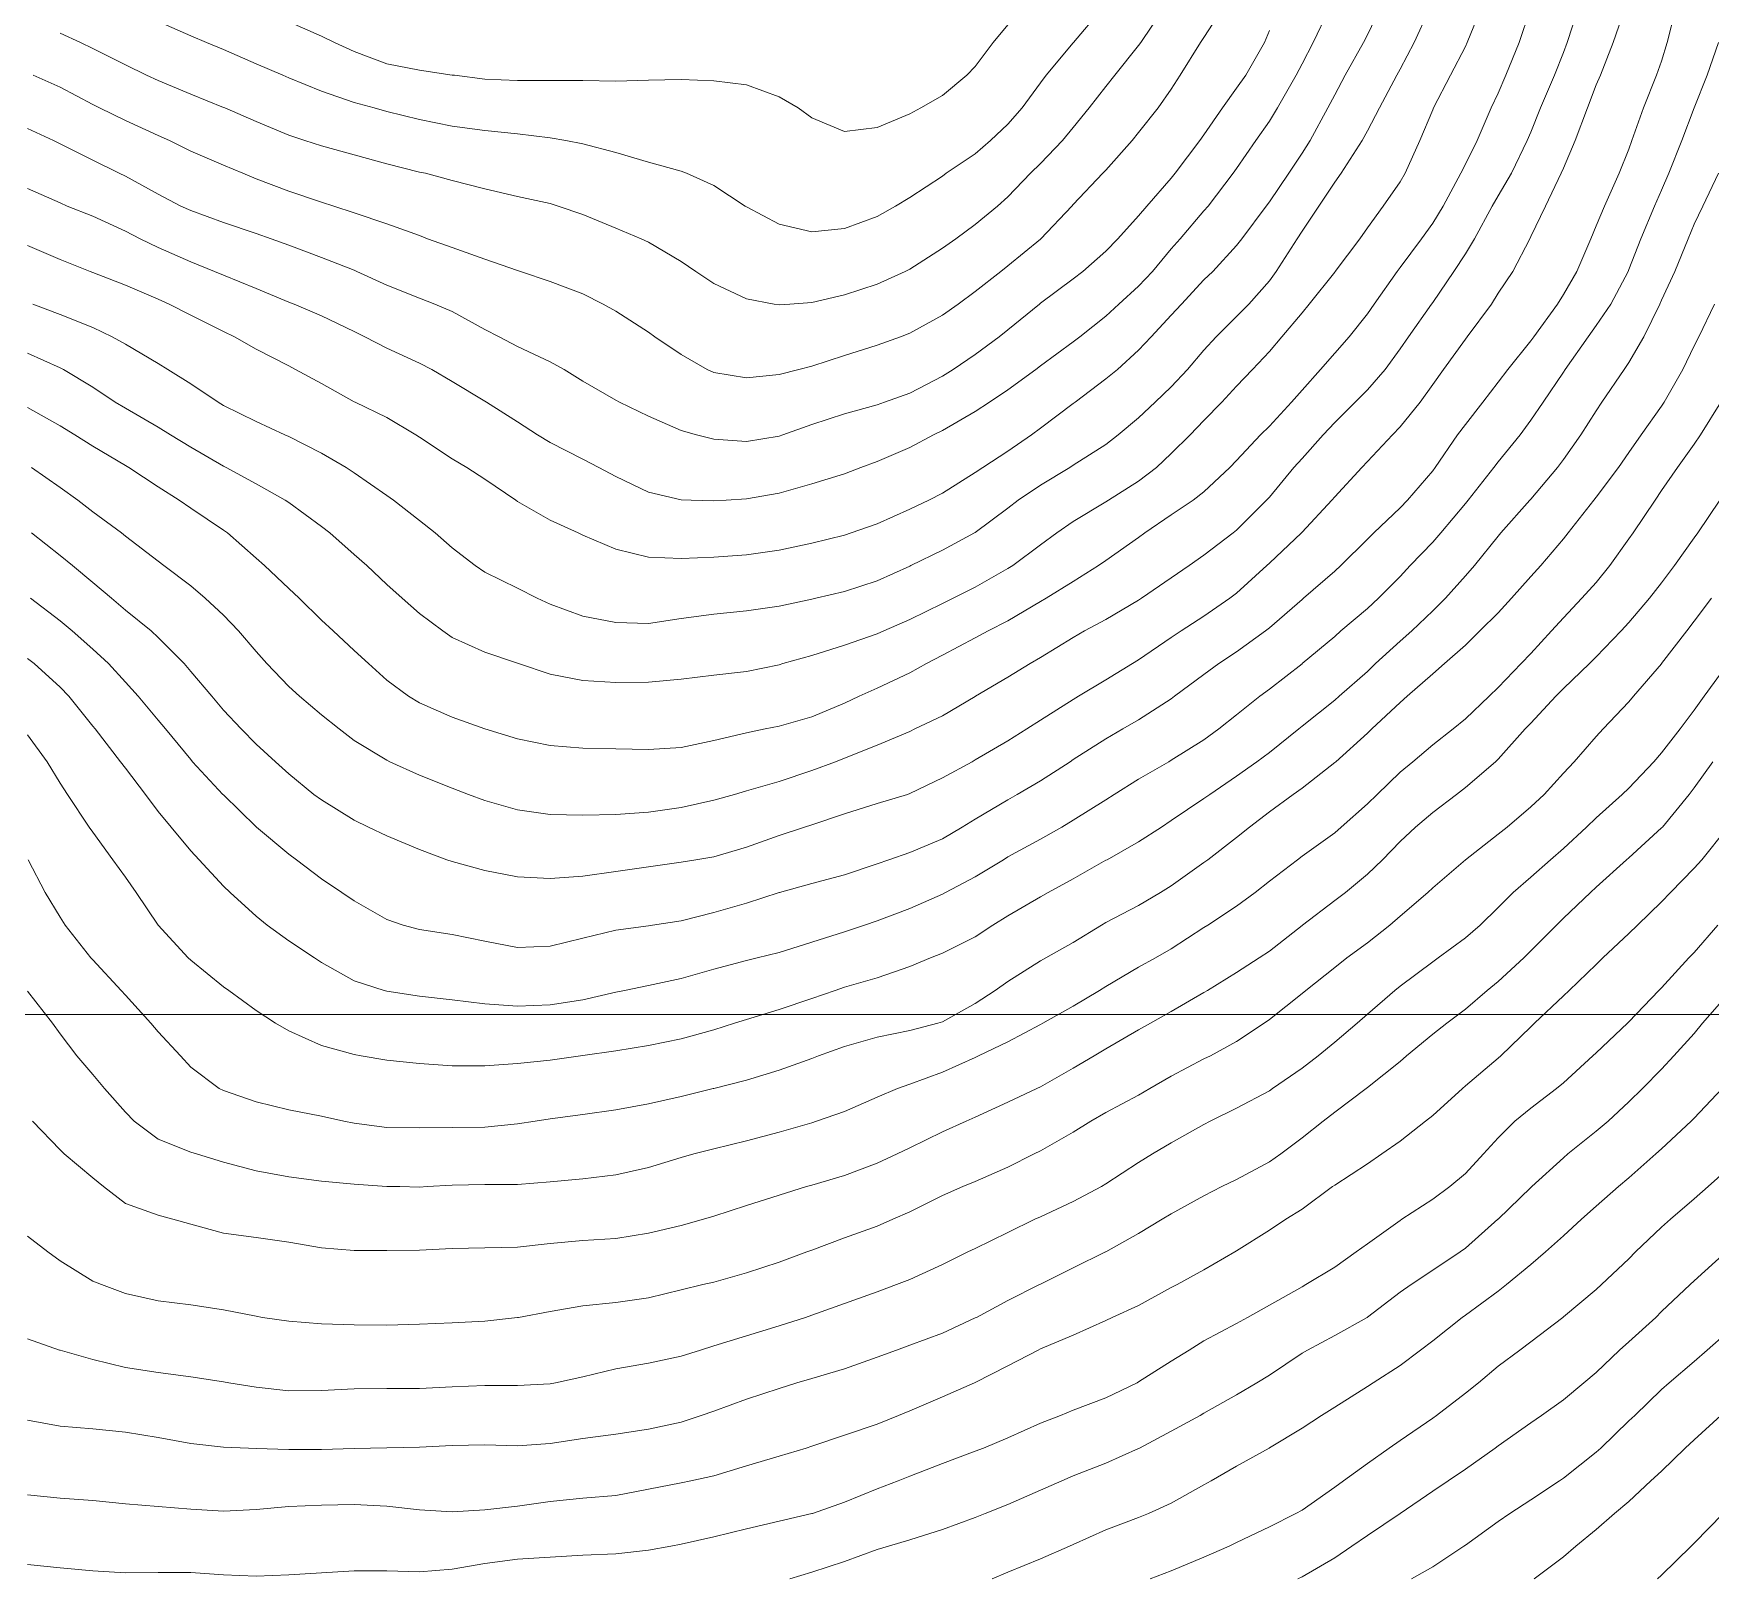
# Model space of a CAD drawing. Header units: centimetres. Extents: x 0 to 642158, y -847 to 649707.
# Drawn here: x 617126.34 to 617152, y 620278.77 to 620302.39 of the extents above; entities that cross this region are included whole.
import ezdxf

# ---------------------------------------------------------------- set-up
doc = ezdxf.new("R2010")
doc.units = ezdxf.units.CM
doc.header["$MEASUREMENT"] = 0
doc.layers.add('MEV_grille', color=254, linetype='Continuous', lineweight=9)
doc.layers.add('WAL_topographie 0.5', color=253, linetype='Continuous', lineweight=20)

# ---------------------------------------------------------------- blocks, each defined once
blk = doc.blocks.new('*U114')
at = {"layer": 'MEV_grille', "transparency": 33554687}
blk.add_lwpolyline([(-1338.461, 0), (1338.461, 0)], dxfattribs=at)
blk = doc.blocks.new('*U115')
at = {"layer": 'MEV_grille', "color": 0, "linetype": 'ByBlock', "lineweight": -2, "transparency": 16777216}
blk.add_blockref('*U114', (0, -2100), dxfattribs=at)

msp = doc.modelspace()

# ---------------------------------------------------------------- linework, layer by layer
at = {"layer": 'WAL_topographie 0.5'}
for points in [[(617139.53, 620299.75), (617139.25, 620299.591), (617138.75, 620299.406), (617138.25, 620299.356), (617137.75, 620299.47), (617137.25, 620299.738), (617137.231, 620299.75), (617136.75, 620300.066), (617136.335, 620300.25), (617136.25, 620300.281), (617135.75, 620300.423), (617135.25, 620300.567), (617134.75, 620300.699), (617134.49, 620300.75), (617134.25, 620300.792), (617133.75, 620300.855), (617133.25, 620300.904), (617132.75, 620300.969), (617132.25, 620301.072), (617131.75, 620301.195), (617131.555, 620301.25), (617131.25, 620301.335), (617130.75, 620301.508), (617130.25, 620301.71), (617130.158, 620301.75), (617129.75, 620301.925), (617129.25, 620302.142), (617128.991, 620302.25), (617128.75, 620302.353), (617128.25, 620302.573)], [(617139.918, 620301.25), (617139.75, 620301.16), (617139.25, 620300.953), (617138.75, 620300.892), (617138.25, 620301.1), (617138.042, 620301.25), (617137.75, 620301.42), (617137.25, 620301.604), (617136.75, 620301.666), (617136.25, 620301.683), (617135.75, 620301.674), (617135.25, 620301.66), (617134.75, 620301.669), (617134.25, 620301.672), (617133.75, 620301.67), (617133.25, 620301.692), (617132.783, 620301.75), (617132.75, 620301.754), (617132.25, 620301.827), (617131.75, 620301.926), (617131.25, 620302.112), (617130.946, 620302.25), (617130.75, 620302.346), (617130.25, 620302.567)], [(617151.466, 620302.75), (617151.337, 620302.25), (617151.25, 620301.966), (617151.175, 620301.75), (617150.976, 620301.25), (617150.796, 620300.75), (617150.75, 620300.622), (617150.602, 620300.25), (617150.376, 620299.75), (617150.25, 620299.446), (617150.166, 620299.25), (617149.956, 620298.75), (617149.75, 620298.394), (617149.658, 620298.25), (617149.296, 620297.75), (617149.25, 620297.687), (617148.897, 620297.25), (617148.75, 620297.054), (617148.514, 620296.75), (617148.25, 620296.41), (617148.13, 620296.25), (617147.788, 620295.75), (617147.75, 620295.697), (617147.364, 620295.25), (617147.25, 620295.134), (617146.85, 620294.75), (617146.75, 620294.652), (617146.342, 620294.25), (617146.25, 620294.166), (617145.773, 620293.75), (617145.75, 620293.73), (617145.25, 620293.297), (617145.192, 620293.25), (617144.75, 620292.929), (617144.478, 620292.75), (617144.25, 620292.583), (617143.8, 620292.25), (617143.75, 620292.213), (617143.25, 620291.889), (617143.009, 620291.75), (617142.75, 620291.602), (617142.25, 620291.281), (617142.203, 620291.25), (617141.75, 620290.959), (617141.394, 620290.75), (617141.25, 620290.668), (617140.75, 620290.373), (617140.551, 620290.25), (617140.25, 620290.072), (617139.75, 620289.863), (617139.43, 620289.75), (617139.25, 620289.685), (617138.75, 620289.52), (617138.25, 620289.386), (617137.754, 620289.25), (617137.75, 620289.249), (617137.25, 620289.085), (617136.75, 620288.941), (617136.25, 620288.817), (617135.814, 620288.75)], [(617150.685, 620302.75), (617150.512, 620302.25), (617150.314, 620301.75), (617150.25, 620301.602), (617150.115, 620301.25), (617149.93, 620300.75), (617149.75, 620300.33), (617149.717, 620300.25), (617149.475, 620299.75), (617149.25, 620299.285), (617149.233, 620299.25), (617148.977, 620298.75), (617148.75, 620298.415), (617148.648, 620298.25), (617148.277, 620297.75), (617148.25, 620297.714), (617147.917, 620297.25), (617147.75, 620297.022), (617147.555, 620296.75), (617147.25, 620296.37), (617147.136, 620296.25), (617146.75, 620295.841), (617146.664, 620295.75), (617146.25, 620295.301), (617146.207, 620295.25), (617145.75, 620294.759), (617145.742, 620294.75), (617145.25, 620294.285), (617145.212, 620294.25), (617144.75, 620293.828), (617144.648, 620293.75), (617144.25, 620293.474), (617143.903, 620293.25), (617143.75, 620293.148), (617143.25, 620292.807), (617143.157, 620292.75), (617142.75, 620292.502), (617142.33, 620292.25), (617142.25, 620292.202), (617141.75, 620291.885), (617141.539, 620291.75), (617141.25, 620291.567), (617140.75, 620291.276), (617140.702, 620291.25), (617140.25, 620291.001), (617139.75, 620290.761), (617139.715, 620290.75), (617139.25, 620290.61), (617138.75, 620290.453), (617138.25, 620290.286), (617138.14, 620290.25), (617137.75, 620290.121), (617137.25, 620289.943), (617136.75, 620289.796), (617136.474, 620289.75)], [(617146.158, 620302.75), (617145.923, 620302.25), (617145.75, 620301.924), (617145.662, 620301.75), (617145.375, 620301.25), (617145.25, 620301.046), (617145.045, 620300.75), (617144.75, 620300.326), (617144.697, 620300.25), (617144.312, 620299.75), (617144.25, 620299.678), (617143.886, 620299.25), (617143.75, 620299.094), (617143.464, 620298.75), (617143.25, 620298.522), (617142.95, 620298.25), (617142.75, 620298.067), (617142.351, 620297.75), (617142.25, 620297.67), (617141.75, 620297.303), (617141.679, 620297.25), (617141.25, 620296.937), (617140.968, 620296.75), (617140.75, 620296.606), (617140.25, 620296.318), (617140.112, 620296.25), (617139.75, 620296.057), (617139.25, 620295.84), (617139.002, 620295.75), (617138.75, 620295.655), (617138.25, 620295.499), (617137.75, 620295.36), (617137.25, 620295.269), (617136.939, 620295.25)], [(617149.968, 620302.75), (617149.808, 620302.25), (617149.75, 620302.097), (617149.612, 620301.75), (617149.396, 620301.25), (617149.25, 620300.881), (617149.196, 620300.75), (617148.954, 620300.25), (617148.75, 620299.907), (617148.66, 620299.75), (617148.387, 620299.25), (617148.25, 620299.019), (617148.075, 620298.75), (617147.75, 620298.276), (617147.731, 620298.25), (617147.378, 620297.75), (617147.25, 620297.564), (617147.021, 620297.25), (617146.75, 620296.939), (617146.562, 620296.75), (617146.25, 620296.439), (617146.076, 620296.25), (617145.75, 620295.889), (617145.627, 620295.75), (617145.25, 620295.297), (617145.208, 620295.25), (617144.75, 620294.793), (617144.695, 620294.75), (617144.25, 620294.408), (617144.023, 620294.25), (617143.75, 620294.063), (617143.293, 620293.75), (617143.25, 620293.722), (617142.75, 620293.425), (617142.423, 620293.25), (617142.25, 620293.151), (617141.75, 620292.844), (617141.589, 620292.75), (617141.25, 620292.545), (617140.756, 620292.25), (617140.75, 620292.246), (617140.25, 620291.951), (617139.828, 620291.75), (617139.75, 620291.714), (617139.25, 620291.502), (617138.75, 620291.303), (617138.611, 620291.25), (617138.25, 620291.113), (617137.75, 620290.948), (617137.25, 620290.802), (617137.068, 620290.75)], [(617149.24, 620302.75), (617149.073, 620302.25), (617148.866, 620301.75), (617148.75, 620301.476), (617148.646, 620301.25), (617148.427, 620300.75), (617148.25, 620300.392), (617148.182, 620300.25), (617147.911, 620299.75), (617147.75, 620299.49), (617147.576, 620299.25), (617147.25, 620298.81), (617147.206, 620298.75), (617146.853, 620298.25), (617146.75, 620298.102), (617146.471, 620297.75), (617146.25, 620297.498), (617146.034, 620297.25), (617145.75, 620296.932), (617145.591, 620296.75), (617145.25, 620296.384), (617145.116, 620296.25), (617144.75, 620295.856), (617144.647, 620295.75), (617144.25, 620295.378), (617144.084, 620295.25), (617143.75, 620295.024), (617143.347, 620294.75), (617143.25, 620294.679), (617142.75, 620294.329), (617142.639, 620294.25), (617142.25, 620294.005), (617141.838, 620293.75), (617141.75, 620293.698), (617141.25, 620293.406), (617140.948, 620293.25), (617140.75, 620293.143), (617140.25, 620292.879), (617140.004, 620292.75), (617139.75, 620292.607), (617139.25, 620292.374), (617138.976, 620292.25), (617138.75, 620292.144), (617138.25, 620291.934), (617137.75, 620291.793), (617137.539, 620291.75)], [(617148.482, 620302.75), (617148.278, 620302.25), (617148.25, 620302.191), (617148.023, 620301.75), (617147.761, 620301.25), (617147.75, 620301.223), (617147.553, 620300.75), (617147.326, 620300.25), (617147.25, 620300.121), (617146.994, 620299.75), (617146.75, 620299.417), (617146.632, 620299.25), (617146.259, 620298.75), (617146.25, 620298.739), (617145.861, 620298.25), (617145.75, 620298.118), (617145.443, 620297.75), (617145.25, 620297.525), (617144.991, 620297.25), (617144.75, 620296.996), (617144.523, 620296.75), (617144.25, 620296.47), (617144.039, 620296.25), (617143.75, 620295.963), (617143.522, 620295.75), (617143.25, 620295.543), (617142.79, 620295.25), (617142.75, 620295.224), (617142.25, 620294.923), (617141.999, 620294.75), (617141.75, 620294.566), (617141.327, 620294.25), (617141.25, 620294.203), (617140.75, 620293.919), (617140.415, 620293.75), (617140.25, 620293.67), (617139.75, 620293.424), (617139.35, 620293.25), (617139.25, 620293.206), (617138.75, 620293.033), (617138.25, 620292.876), (617137.805, 620292.75)], [(617143.623, 620302.75), (617143.282, 620302.25), (617143.25, 620302.204), (617142.887, 620301.75), (617142.75, 620301.576), (617142.493, 620301.25), (617142.25, 620300.949), (617142.084, 620300.75), (617141.75, 620300.402), (617141.598, 620300.25), (617141.25, 620299.891), (617141.09, 620299.75), (617140.75, 620299.469), (617140.453, 620299.25), (617140.25, 620299.106), (617139.75, 620298.786), (617139.677, 620298.75), (617139.25, 620298.555), (617138.75, 620298.393), (617138.25, 620298.274), (617137.916, 620298.25)], [(617144.522, 620302.75), (617144.25, 620302.326), (617144.199, 620302.25), (617143.885, 620301.75), (617143.75, 620301.539), (617143.551, 620301.25), (617143.25, 620300.873), (617143.151, 620300.75), (617142.75, 620300.3), (617142.705, 620300.25), (617142.25, 620299.774), (617142.228, 620299.75), (617141.756, 620299.25), (617141.75, 620299.245), (617141.25, 620298.833), (617141.141, 620298.75), (617140.75, 620298.44), (617140.488, 620298.25), (617140.25, 620298.081), (617139.75, 620297.806), (617139.605, 620297.75), (617139.25, 620297.619), (617138.75, 620297.464), (617138.25, 620297.3), (617138.05, 620297.25)], [(617147.696, 620302.75), (617147.468, 620302.25), (617147.25, 620301.844), (617147.2, 620301.75), (617146.936, 620301.25), (617146.75, 620300.898), (617146.669, 620300.75), (617146.347, 620300.25), (617146.25, 620300.117), (617146.006, 620299.75), (617145.75, 620299.366), (617145.676, 620299.25), (617145.356, 620298.75), (617145.25, 620298.608), (617144.937, 620298.25), (617144.75, 620298.06), (617144.435, 620297.75), (617144.25, 620297.547), (617143.997, 620297.25), (617143.75, 620296.985), (617143.501, 620296.75), (617143.25, 620296.512), (617142.936, 620296.25), (617142.75, 620296.102), (617142.25, 620295.785), (617142.197, 620295.75), (617141.75, 620295.48), (617141.41, 620295.25), (617141.25, 620295.128), (617140.75, 620294.758), (617140.737, 620294.75), (617140.25, 620294.484), (617139.767, 620294.25), (617139.75, 620294.242), (617139.25, 620294.016), (617138.75, 620293.855), (617138.311, 620293.75)], [(617146.933, 620302.75), (617146.75, 620302.371), (617146.689, 620302.25), (617146.412, 620301.75), (617146.25, 620301.452), (617146.145, 620301.25), (617145.874, 620300.75), (617145.75, 620300.557), (617145.546, 620300.25), (617145.25, 620299.813), (617145.203, 620299.75), (617144.83, 620299.25), (617144.75, 620299.146), (617144.385, 620298.75), (617144.25, 620298.619), (617143.905, 620298.25), (617143.75, 620298.079), (617143.44, 620297.75), (617143.25, 620297.544), (617142.929, 620297.25), (617142.75, 620297.104), (617142.279, 620296.75), (617142.25, 620296.728), (617141.75, 620296.352), (617141.612, 620296.25), (617141.25, 620295.999), (617140.867, 620295.75), (617140.75, 620295.672), (617140.25, 620295.359), (617140.041, 620295.25), (617139.75, 620295.111), (617139.25, 620294.89), (617138.853, 620294.75)], [(617142.679, 620302.75), (617142.254, 620302.25), (617142.25, 620302.245), (617141.837, 620301.75), (617141.75, 620301.633), (617141.468, 620301.25), (617141.25, 620301.002), (617140.986, 620300.75), (617140.75, 620300.547), (617140.308, 620300.25), (617140.25, 620300.208), (617139.75, 620299.88), (617139.53, 620299.75)], [(617141.25, 620302.523), (617141.026, 620302.25), (617140.75, 620301.882), (617140.622, 620301.75), (617140.25, 620301.442), (617139.918, 620301.25)], [(617137.916, 620298.25), (617137.75, 620298.237), (617137.675, 620298.25), (617137.25, 620298.331), (617136.75, 620298.566), (617136.474, 620298.75), (617136.25, 620298.903), (617135.75, 620299.199), (617135.64, 620299.25), (617135.25, 620299.412), (617134.75, 620299.62), (617134.372, 620299.75), (617134.25, 620299.787), (617133.75, 620299.897), (617133.25, 620300.014), (617132.75, 620300.142), (617132.34, 620300.25), (617132.25, 620300.269), (617131.75, 620300.397), (617131.25, 620300.531), (617130.75, 620300.669), (617130.497, 620300.75), (617130.25, 620300.832), (617129.75, 620301.044), (617129.271, 620301.25), (617129.25, 620301.259), (617128.75, 620301.462), (617128.25, 620301.669), (617128.074, 620301.75), (617127.75, 620301.908), (617127.25, 620302.159), (617127.061, 620302.25), (617126.75, 620302.393)], [(617145.25, 620302.433), (617145.174, 620302.25), (617144.889, 620301.75), (617144.75, 620301.551), (617144.531, 620301.25), (617144.25, 620300.84), (617144.185, 620300.75), (617143.81, 620300.25), (617143.75, 620300.175), (617143.378, 620299.75), (617143.25, 620299.599), (617142.931, 620299.25), (617142.75, 620299.059), (617142.398, 620298.75), (617142.25, 620298.638), (617141.75, 620298.263), (617141.733, 620298.25), (617141.25, 620297.858), (617141.118, 620297.75), (617140.75, 620297.477), (617140.412, 620297.25), (617140.25, 620297.149), (617139.75, 620296.889), (617139.365, 620296.75), (617139.25, 620296.709), (617138.75, 620296.573), (617138.25, 620296.406), (617137.809, 620296.25)], [(617152.12, 620302.25), (617151.949, 620301.75), (617151.75, 620301.25), (617151.75, 620301.25), (617151.561, 620300.75), (617151.364, 620300.25), (617151.25, 620299.991), (617151.144, 620299.75), (617150.934, 620299.25), (617150.75, 620298.777), (617150.739, 620298.75), (617150.474, 620298.25), (617150.25, 620297.921), (617150.128, 620297.75), (617149.777, 620297.25), (617149.75, 620297.209), (617149.438, 620296.75), (617149.25, 620296.472), (617149.085, 620296.25), (617148.75, 620295.835), (617148.686, 620295.75), (617148.292, 620295.25), (617148.25, 620295.199), (617147.874, 620294.75), (617147.75, 620294.607), (617147.405, 620294.25), (617147.25, 620294.081), (617146.919, 620293.75), (617146.75, 620293.595), (617146.344, 620293.25), (617146.25, 620293.167), (617145.751, 620292.75), (617145.75, 620292.749), (617145.25, 620292.36), (617145.104, 620292.25), (617144.75, 620291.965), (617144.478, 620291.75), (617144.25, 620291.586), (617143.75, 620291.271), (617143.712, 620291.25), (617143.25, 620290.985), (617142.878, 620290.75), (617142.75, 620290.667), (617142.25, 620290.356), (617142.073, 620290.25), (617141.75, 620290.067), (617141.25, 620289.792), (617141.182, 620289.75), (617140.75, 620289.489), (617140.297, 620289.25), (617140.25, 620289.225), (617139.75, 620289.004), (617139.25, 620288.814), (617139.058, 620288.75), (617138.75, 620288.646), (617138.25, 620288.488), (617137.75, 620288.333), (617137.417, 620288.25), (617137.25, 620288.21), (617136.75, 620288.077), (617136.25, 620287.932), (617135.75, 620287.828), (617135.386, 620287.75)], [(617138.05, 620297.25), (617137.75, 620297.173), (617137.25, 620297.124), (617136.75, 620297.203), (617136.649, 620297.25), (617136.25, 620297.481), (617135.847, 620297.75), (617135.75, 620297.818), (617135.25, 620298.141), (617135.059, 620298.25), (617134.75, 620298.409), (617134.25, 620298.595), (617133.793, 620298.75), (617133.75, 620298.765), (617133.25, 620298.938), (617132.75, 620299.113), (617132.372, 620299.25), (617132.25, 620299.297), (617131.75, 620299.48), (617131.25, 620299.644), (617130.937, 620299.75), (617130.75, 620299.81), (617130.25, 620299.979), (617129.75, 620300.168), (617129.545, 620300.25), (617129.25, 620300.375), (617128.75, 620300.591), (617128.425, 620300.75), (617128.25, 620300.828), (617127.75, 620301.057), (617127.354, 620301.25), (617127.25, 620301.302), (617126.75, 620301.566), (617126.34, 620301.75)], [(617137.809, 620296.25), (617137.75, 620296.23), (617137.25, 620296.148), (617136.75, 620296.181), (617136.486, 620296.25), (617136.25, 620296.318), (617135.75, 620296.534), (617135.307, 620296.75), (617135.25, 620296.781), (617134.75, 620297.071), (617134.462, 620297.25), (617134.25, 620297.369), (617133.75, 620297.6), (617133.466, 620297.75), (617133.25, 620297.861), (617132.75, 620298.137), (617132.483, 620298.25), (617132.25, 620298.339), (617131.75, 620298.538), (617131.29, 620298.75), (617131.25, 620298.767), (617130.75, 620298.964), (617130.25, 620299.153), (617129.981, 620299.25), (617129.75, 620299.33), (617129.25, 620299.498), (617128.75, 620299.679), (617128.6, 620299.75), (617128.25, 620299.933), (617127.75, 620300.205), (617127.656, 620300.25), (617127.25, 620300.45), (617126.75, 620300.703), (617126.652, 620300.75), (617126.25, 620300.937)], [(617152.119, 620300.25), (617151.883, 620299.75), (617151.75, 620299.47), (617151.658, 620299.25), (617151.456, 620298.75), (617151.25, 620298.311), (617151.223, 620298.25), (617150.978, 620297.75), (617150.75, 620297.358), (617150.679, 620297.25), (617150.339, 620296.75), (617150.25, 620296.618), (617150.016, 620296.25), (617149.75, 620295.871), (617149.661, 620295.75), (617149.25, 620295.264), (617149.237, 620295.25), (617148.794, 620294.75), (617148.75, 620294.698), (617148.388, 620294.25), (617148.25, 620294.093), (617147.944, 620293.75), (617147.75, 620293.559), (617147.432, 620293.25), (617147.25, 620293.092), (617146.875, 620292.75), (617146.75, 620292.629), (617146.319, 620292.25), (617146.25, 620292.192), (617145.75, 620291.791), (617145.701, 620291.75), (617145.25, 620291.392), (617145.06, 620291.25), (617144.75, 620291.027), (617144.339, 620290.75), (617144.25, 620290.685), (617143.75, 620290.349), (617143.598, 620290.25), (617143.25, 620290.022), (617142.767, 620289.75), (617142.75, 620289.741), (617142.25, 620289.459), (617141.867, 620289.25), (617141.75, 620289.183), (617141.25, 620288.894), (617141.018, 620288.75), (617140.75, 620288.571), (617140.25, 620288.323), (617140.065, 620288.25), (617139.75, 620288.117), (617139.25, 620287.942), (617138.75, 620287.799), (617138.608, 620287.75), (617138.25, 620287.626), (617137.75, 620287.461), (617137.25, 620287.308), (617137.068, 620287.25), (617136.75, 620287.148), (617136.25, 620287.009), (617135.75, 620286.906), (617135.25, 620286.829), (617134.75, 620286.755), (617134.712, 620286.75)], [(617136.939, 620295.25), (617136.75, 620295.238), (617136.406, 620295.25), (617136.25, 620295.256), (617135.75, 620295.375), (617135.25, 620295.612), (617134.991, 620295.75), (617134.75, 620295.876), (617134.25, 620296.13), (617134.054, 620296.25), (617133.75, 620296.448), (617133.276, 620296.75), (617133.25, 620296.765), (617132.75, 620297.065), (617132.436, 620297.25), (617132.25, 620297.348), (617131.75, 620297.578), (617131.413, 620297.75), (617131.25, 620297.831), (617130.75, 620298.071), (617130.33, 620298.25), (617130.25, 620298.281), (617129.75, 620298.487), (617129.25, 620298.69), (617129.113, 620298.75), (617128.75, 620298.897), (617128.25, 620299.116), (617127.973, 620299.25), (617127.75, 620299.367), (617127.25, 620299.594), (617126.861, 620299.75), (617126.75, 620299.798), (617126.25, 620300.018)], [(617138.853, 620294.75), (617138.75, 620294.716), (617138.25, 620294.595), (617137.75, 620294.487), (617137.25, 620294.416), (617136.75, 620294.38), (617136.25, 620294.356), (617135.75, 620294.377), (617135.25, 620294.501), (617134.75, 620294.716), (617134.677, 620294.75), (617134.25, 620294.944), (617133.75, 620295.232), (617133.725, 620295.25), (617133.25, 620295.571), (617132.972, 620295.75), (617132.75, 620295.885), (617132.25, 620296.214), (617132.194, 620296.25), (617131.75, 620296.514), (617131.264, 620296.75), (617131.25, 620296.757), (617130.75, 620297.033), (617130.353, 620297.25), (617130.25, 620297.303), (617129.75, 620297.559), (617129.417, 620297.75), (617129.25, 620297.829), (617128.75, 620298.081), (617128.421, 620298.25), (617128.25, 620298.326), (617127.75, 620298.54), (617127.25, 620298.735), (617127.211, 620298.75), (617126.75, 620298.932), (617126.25, 620299.145)], [(617138.311, 620293.75), (617138.25, 620293.735), (617137.75, 620293.631), (617137.25, 620293.555), (617136.75, 620293.507), (617136.25, 620293.438), (617135.75, 620293.365), (617135.25, 620293.377), (617134.75, 620293.474), (617134.25, 620293.66), (617134.051, 620293.75), (617133.75, 620293.902), (617133.25, 620294.151), (617133.098, 620294.25), (617132.75, 620294.519), (617132.487, 620294.75), (617132.25, 620294.937), (617131.853, 620295.25), (617131.75, 620295.321), (617131.25, 620295.667), (617131.126, 620295.75), (617130.75, 620295.967), (617130.25, 620296.222), (617130.19, 620296.25), (617129.75, 620296.455), (617129.25, 620296.701), (617129.168, 620296.75), (617128.75, 620297.028), (617128.398, 620297.25), (617128.25, 620297.34), (617127.75, 620297.636), (617127.549, 620297.75), (617127.25, 620297.891), (617126.75, 620298.093), (617126.334, 620298.25)], [(617152.059, 620298.25), (617151.819, 620297.75), (617151.75, 620297.611), (617151.575, 620297.25), (617151.291, 620296.75), (617151.25, 620296.689), (617150.941, 620296.25), (617150.75, 620295.978), (617150.591, 620295.75), (617150.25, 620295.294), (617150.215, 620295.25), (617149.822, 620294.75), (617149.75, 620294.659), (617149.405, 620294.25), (617149.25, 620294.081), (617148.957, 620293.75), (617148.75, 620293.529), (617148.471, 620293.25), (617148.25, 620293.034), (617147.929, 620292.75), (617147.75, 620292.594), (617147.358, 620292.25), (617147.25, 620292.155), (617146.818, 620291.75), (617146.75, 620291.686), (617146.265, 620291.25), (617146.25, 620291.236), (617145.75, 620290.844), (617145.617, 620290.75), (617145.25, 620290.481), (617144.947, 620290.25), (617144.75, 620290.092), (617144.31, 620289.75), (617144.25, 620289.706), (617143.75, 620289.352), (617143.583, 620289.25), (617143.25, 620289.05), (617142.75, 620288.789), (617142.683, 620288.75), (617142.25, 620288.486), (617141.83, 620288.25), (617141.75, 620288.205), (617141.25, 620287.889), (617141.056, 620287.75), (617140.75, 620287.552), (617140.25, 620287.273), (617140.18, 620287.25), (617139.75, 620287.137), (617139.25, 620287.037), (617138.75, 620286.891), (617138.355, 620286.75), (617138.25, 620286.71), (617137.75, 620286.533), (617137.25, 620286.379), (617136.75, 620286.252), (617136.741, 620286.25), (617136.25, 620286.129), (617135.75, 620286.015), (617135.25, 620285.925), (617134.75, 620285.853), (617134.25, 620285.786), (617134.019, 620285.75)], [(617137.805, 620292.75), (617137.75, 620292.733), (617137.25, 620292.627), (617136.75, 620292.572), (617136.25, 620292.51), (617135.75, 620292.464), (617135.25, 620292.461), (617134.75, 620292.491), (617134.25, 620292.589), (617133.765, 620292.75), (617133.75, 620292.755), (617133.25, 620292.924), (617132.75, 620293.149), (617132.604, 620293.25), (617132.25, 620293.518), (617131.982, 620293.75), (617131.75, 620293.961), (617131.441, 620294.25), (617131.25, 620294.42), (617130.877, 620294.75), (617130.75, 620294.849), (617130.25, 620295.213), (617130.195, 620295.25), (617129.75, 620295.499), (617129.293, 620295.75), (617129.25, 620295.772), (617128.75, 620296.062), (617128.439, 620296.25), (617128.25, 620296.366), (617127.75, 620296.656), (617127.595, 620296.75), (617127.25, 620296.977), (617126.801, 620297.25), (617126.75, 620297.277), (617126.25, 620297.497)], [(617137.539, 620291.75), (617137.25, 620291.691), (617136.75, 620291.572), (617136.25, 620291.465), (617135.75, 620291.434), (617135.25, 620291.446), (617134.75, 620291.455), (617134.25, 620291.496), (617133.75, 620291.598), (617133.25, 620291.75), (617133.25, 620291.75), (617132.75, 620291.933), (617132.25, 620292.149), (617132.082, 620292.25), (617131.75, 620292.497), (617131.469, 620292.75), (617131.25, 620292.952), (617130.927, 620293.25), (617130.75, 620293.415), (617130.408, 620293.75), (617130.25, 620293.901), (617129.88, 620294.25), (617129.75, 620294.361), (617129.313, 620294.75), (617129.25, 620294.794), (617128.75, 620295.129), (617128.573, 620295.25), (617128.25, 620295.453), (617127.8, 620295.75), (617127.75, 620295.779), (617127.25, 620296.078), (617126.977, 620296.25), (617126.75, 620296.389), (617126.25, 620296.666)], [(617152.155, 620296.75), (617151.848, 620296.25), (617151.75, 620296.107), (617151.493, 620295.75), (617151.25, 620295.398), (617151.151, 620295.25), (617150.815, 620294.75), (617150.75, 620294.657), (617150.461, 620294.25), (617150.25, 620293.993), (617150.032, 620293.75), (617149.75, 620293.451), (617149.567, 620293.25), (617149.25, 620292.907), (617149.103, 620292.75), (617148.75, 620292.384), (617148.613, 620292.25), (617148.25, 620291.905), (617148.061, 620291.75), (617147.75, 620291.507), (617147.447, 620291.25), (617147.25, 620291.088), (617146.899, 620290.75), (617146.75, 620290.604), (617146.349, 620290.25), (617146.25, 620290.163), (617145.75, 620289.803), (617145.679, 620289.75), (617145.25, 620289.42), (617145.032, 620289.25), (617144.75, 620289.039), (617144.31, 620288.75), (617144.25, 620288.712), (617143.75, 620288.388), (617143.506, 620288.25), (617143.25, 620288.107), (617142.75, 620287.81), (617142.653, 620287.75), (617142.25, 620287.511), (617141.787, 620287.25), (617141.75, 620287.229), (617141.25, 620286.966), (617140.803, 620286.75), (617140.75, 620286.725), (617140.25, 620286.498), (617139.75, 620286.317), (617139.559, 620286.25), (617139.25, 620286.117), (617138.75, 620285.901), (617138.323, 620285.75), (617138.25, 620285.725), (617137.75, 620285.585), (617137.25, 620285.451), (617136.75, 620285.327), (617136.448, 620285.25), (617136.25, 620285.195), (617135.75, 620285.044), (617135.25, 620284.928), (617134.75, 620284.869), (617134.25, 620284.823), (617133.75, 620284.784), (617133.25, 620284.782), (617132.75, 620284.772), (617132.365, 620284.75)], [(617137.068, 620290.75), (617136.75, 620290.66), (617136.25, 620290.549), (617135.75, 620290.479), (617135.25, 620290.443), (617134.75, 620290.432), (617134.25, 620290.443), (617133.75, 620290.514), (617133.25, 620290.654), (617133, 620290.75), (617132.75, 620290.843), (617132.25, 620291.046), (617131.797, 620291.25), (617131.75, 620291.272), (617131.25, 620291.576), (617131.019, 620291.75), (617130.75, 620291.966), (617130.412, 620292.25), (617130.25, 620292.399), (617129.914, 620292.75), (617129.75, 620292.937), (617129.482, 620293.25), (617129.25, 620293.491), (617128.968, 620293.75), (617128.75, 620293.94), (617128.339, 620294.25), (617128.25, 620294.315), (617127.75, 620294.702), (617127.689, 620294.75), (617127.25, 620295.073), (617127.021, 620295.25), (617126.75, 620295.444), (617126.313, 620295.75)], [(617152.142, 620295.25), (617151.804, 620294.75), (617151.75, 620294.673), (617151.447, 620294.25), (617151.25, 620293.986), (617151.067, 620293.75), (617150.75, 620293.379), (617150.632, 620293.25), (617150.25, 620292.854), (617150.148, 620292.75), (617149.75, 620292.369), (617149.632, 620292.25), (617149.25, 620291.84), (617149.166, 620291.75), (617148.75, 620291.287), (617148.709, 620291.25), (617148.25, 620290.855), (617148.112, 620290.75), (617147.75, 620290.472), (617147.486, 620290.25), (617147.25, 620290.027), (617146.979, 620289.75), (617146.75, 620289.527), (617146.414, 620289.25), (617146.25, 620289.127), (617145.755, 620288.75), (617145.75, 620288.746), (617145.25, 620288.353), (617145.095, 620288.25), (617144.75, 620288.023), (617144.302, 620287.75), (617144.25, 620287.717), (617143.75, 620287.431), (617143.43, 620287.25), (617143.25, 620287.147), (617142.75, 620286.857), (617142.568, 620286.75), (617142.25, 620286.562), (617141.75, 620286.278), (617141.691, 620286.25), (617141.25, 620286.04), (617140.75, 620285.812), (617140.613, 620285.75), (617140.25, 620285.587), (617139.75, 620285.345), (617139.554, 620285.25), (617139.25, 620285.108), (617138.75, 620284.922), (617138.25, 620284.773), (617138.171, 620284.75), (617137.75, 620284.621), (617137.25, 620284.46), (617136.75, 620284.297), (617136.592, 620284.25)], [(617136.474, 620289.75), (617136.25, 620289.711), (617135.75, 620289.643), (617135.25, 620289.568), (617134.75, 620289.499), (617134.25, 620289.461), (617133.75, 620289.49), (617133.25, 620289.586), (617132.75, 620289.721), (617132.667, 620289.75), (617132.25, 620289.905), (617131.75, 620290.114), (617131.471, 620290.25), (617131.25, 620290.355), (617130.75, 620290.664), (617130.634, 620290.75), (617130.25, 620291.064), (617130.045, 620291.25), (617129.75, 620291.516), (617129.52, 620291.75), (617129.25, 620292.038), (617129.072, 620292.25), (617128.75, 620292.628), (617128.647, 620292.75), (617128.25, 620293.151), (617128.144, 620293.25), (617127.75, 620293.57), (617127.535, 620293.75), (617127.25, 620293.989), (617126.939, 620294.25), (617126.75, 620294.404), (617126.314, 620294.75)], [(617135.814, 620288.75), (617135.75, 620288.74), (617135.25, 620288.675), (617134.75, 620288.548), (617134.25, 620288.427), (617133.75, 620288.409), (617133.25, 620288.502), (617132.75, 620288.604), (617132.25, 620288.681), (617131.998, 620288.75), (617131.75, 620288.834), (617131.25, 620289.12), (617131.06, 620289.25), (617130.75, 620289.458), (617130.368, 620289.75), (617130.25, 620289.834), (617129.755, 620290.25), (617129.75, 620290.255), (617129.25, 620290.742), (617129.242, 620290.75), (617128.778, 620291.25), (617128.75, 620291.283), (617128.364, 620291.75), (617128.25, 620291.886), (617127.944, 620292.25), (617127.75, 620292.468), (617127.492, 620292.75), (617127.25, 620292.971), (617126.935, 620293.25), (617126.75, 620293.407), (617126.3, 620293.75)], [(617152.014, 620293.75), (617151.75, 620293.398), (617151.639, 620293.25), (617151.251, 620292.75), (617151.25, 620292.748), (617150.823, 620292.25), (617150.75, 620292.163), (617150.355, 620291.75), (617150.25, 620291.634), (617149.916, 620291.25), (617149.75, 620291.075), (617149.454, 620290.75), (617149.25, 620290.56), (617148.888, 620290.25), (617148.75, 620290.141), (617148.25, 620289.75), (617148.25, 620289.75), (617147.75, 620289.32), (617147.676, 620289.25), (617147.25, 620288.886), (617147.091, 620288.75), (617146.75, 620288.48), (617146.434, 620288.25), (617146.25, 620288.102), (617145.807, 620287.75), (617145.75, 620287.702), (617145.25, 620287.307), (617145.171, 620287.25), (617144.75, 620286.969), (617144.348, 620286.75), (617144.25, 620286.702), (617143.75, 620286.438), (617143.423, 620286.25), (617143.25, 620286.151), (617142.75, 620285.882), (617142.518, 620285.75), (617142.25, 620285.585), (617141.75, 620285.299), (617141.652, 620285.25), (617141.25, 620285.046), (617140.75, 620284.829), (617140.562, 620284.75), (617140.25, 620284.614), (617139.75, 620284.366), (617139.49, 620284.25), (617139.25, 620284.144), (617138.75, 620283.965), (617138.25, 620283.778), (617138.176, 620283.75), (617137.75, 620283.592), (617137.25, 620283.43), (617136.75, 620283.289), (617136.583, 620283.25), (617136.25, 620283.17), (617135.75, 620283.05), (617135.25, 620282.976), (617134.75, 620282.926), (617134.25, 620282.84), (617133.765, 620282.75)], [(617135.386, 620287.75), (617135.25, 620287.722), (617134.75, 620287.607), (617134.25, 620287.528), (617133.75, 620287.508), (617133.25, 620287.544), (617132.75, 620287.605), (617132.25, 620287.661), (617131.75, 620287.738), (617131.708, 620287.75), (617131.25, 620287.896), (617130.75, 620288.178), (617130.64, 620288.25), (617130.25, 620288.511), (617129.918, 620288.75), (617129.75, 620288.886), (617129.354, 620289.25), (617129.25, 620289.348), (617128.88, 620289.75), (617128.75, 620289.888), (617128.449, 620290.25), (617128.25, 620290.489), (617128.058, 620290.75), (617127.75, 620291.15), (617127.674, 620291.25), (617127.286, 620291.75), (617127.25, 620291.794), (617126.884, 620292.25), (617126.75, 620292.39), (617126.355, 620292.75), (617126.25, 620292.83)], [(617152.25, 620292.725), (617151.901, 620292.25), (617151.75, 620292.038), (617151.534, 620291.75), (617151.25, 620291.383), (617151.133, 620291.25), (617150.75, 620290.847), (617150.65, 620290.75), (617150.25, 620290.392), (617150.101, 620290.25), (617149.75, 620289.923), (617149.553, 620289.75), (617149.25, 620289.481), (617148.981, 620289.25), (617148.75, 620289.017), (617148.475, 620288.75), (617148.25, 620288.554), (617147.834, 620288.25), (617147.75, 620288.19), (617147.25, 620287.814), (617147.17, 620287.75), (617146.75, 620287.389), (617146.593, 620287.25), (617146.25, 620286.958), (617145.997, 620286.75), (617145.75, 620286.561), (617145.296, 620286.25), (617145.25, 620286.217), (617144.75, 620285.948), (617144.346, 620285.75), (617144.25, 620285.702), (617143.75, 620285.418), (617143.463, 620285.25), (617143.25, 620285.117), (617142.75, 620284.791), (617142.682, 620284.75), (617142.25, 620284.522), (617141.75, 620284.29), (617141.663, 620284.25), (617141.25, 620284.046), (617140.75, 620283.804), (617140.637, 620283.75), (617140.25, 620283.56), (617139.75, 620283.33), (617139.545, 620283.25), (617139.25, 620283.139), (617138.75, 620282.962), (617138.25, 620282.782), (617138.156, 620282.75), (617137.75, 620282.618), (617137.25, 620282.468), (617136.75, 620282.312), (617136.55, 620282.25), (617136.25, 620282.156), (617135.75, 620282.05), (617135.25, 620281.963), (617134.75, 620281.839), (617134.33, 620281.75)], [(617134.712, 620286.75), (617134.25, 620286.684), (617133.75, 620286.631), (617133.25, 620286.598), (617132.75, 620286.598), (617132.25, 620286.632), (617131.75, 620286.684), (617131.358, 620286.75), (617131.25, 620286.769), (617130.75, 620286.909), (617130.25, 620287.131), (617130.045, 620287.25), (617129.75, 620287.443), (617129.33, 620287.75), (617129.25, 620287.807), (617128.75, 620288.213), (617128.71, 620288.25), (617128.25, 620288.75), (617128.25, 620288.75), (617127.912, 620289.25), (617127.75, 620289.482), (617127.557, 620289.75), (617127.25, 620290.173), (617127.196, 620290.25), (617126.864, 620290.75), (617126.75, 620290.919), (617126.553, 620291.25), (617126.25, 620291.659)], [(617152.036, 620291.25), (617151.75, 620290.848), (617151.675, 620290.75), (617151.263, 620290.25), (617151.25, 620290.237), (617150.75, 620289.78), (617150.716, 620289.75), (617150.25, 620289.332), (617150.162, 620289.25), (617149.75, 620288.856), (617149.641, 620288.75), (617149.25, 620288.357), (617149.143, 620288.25), (617148.75, 620287.887), (617148.581, 620287.75), (617148.25, 620287.462), (617147.966, 620287.25), (617147.75, 620287.083), (617147.35, 620286.75), (617147.25, 620286.662), (617146.75, 620286.264), (617146.732, 620286.25), (617146.25, 620285.891), (617146.073, 620285.75), (617145.75, 620285.496), (617145.426, 620285.25), (617145.25, 620285.127), (617144.75, 620284.86), (617144.524, 620284.75), (617144.25, 620284.609), (617143.75, 620284.332), (617143.613, 620284.25), (617143.25, 620284.035), (617142.75, 620283.754), (617142.742, 620283.75), (617142.25, 620283.506), (617141.75, 620283.258), (617141.735, 620283.25), (617141.25, 620283.009), (617140.769, 620282.75), (617140.75, 620282.74), (617140.25, 620282.51), (617139.75, 620282.325), (617139.545, 620282.25), (617139.25, 620282.14), (617138.75, 620281.963), (617138.25, 620281.816), (617138.024, 620281.75), (617137.75, 620281.664), (617137.25, 620281.498), (617136.75, 620281.316), (617136.557, 620281.25), (617136.25, 620281.149), (617135.75, 620281.042), (617135.25, 620280.964), (617134.75, 620280.896), (617134.25, 620280.821), (617133.75, 620280.784), (617133.25, 620280.798), (617132.75, 620280.788), (617132.25, 620280.766), (617131.75, 620280.756), (617131.5, 620280.75)], [(617152.25, 620290.228), (617151.867, 620289.75), (617151.75, 620289.62), (617151.389, 620289.25), (617151.25, 620289.104), (617150.883, 620288.75), (617150.75, 620288.623), (617150.352, 620288.25), (617150.25, 620288.148), (617149.839, 620287.75), (617149.75, 620287.666), (617149.309, 620287.25), (617149.25, 620287.196), (617148.79, 620286.75), (617148.75, 620286.715), (617148.25, 620286.289), (617148.205, 620286.25), (617147.75, 620285.84), (617147.639, 620285.75), (617147.25, 620285.446), (617146.971, 620285.25), (617146.75, 620285.098), (617146.25, 620284.774), (617146.216, 620284.75), (617145.75, 620284.405), (617145.501, 620284.25), (617145.25, 620284.085), (617144.75, 620283.767), (617144.722, 620283.75), (617144.25, 620283.475), (617143.838, 620283.25), (617143.75, 620283.204), (617143.25, 620282.932), (617142.848, 620282.75), (617142.75, 620282.702), (617142.25, 620282.478), (617141.75, 620282.269), (617141.713, 620282.25), (617141.25, 620282.01), (617140.75, 620281.755), (617140.738, 620281.75), (617140.25, 620281.535), (617139.75, 620281.32), (617139.579, 620281.25), (617139.25, 620281.118), (617138.75, 620280.947), (617138.25, 620280.778), (617138.164, 620280.75), (617137.75, 620280.627), (617137.25, 620280.477), (617136.75, 620280.325), (617136.4, 620280.25)], [(617134.019, 620285.75), (617133.75, 620285.708), (617133.25, 620285.661), (617132.75, 620285.656), (617132.25, 620285.651), (617131.75, 620285.656), (617131.25, 620285.719), (617131.091, 620285.75), (617130.75, 620285.826), (617130.25, 620285.925), (617129.75, 620286.049), (617129.25, 620286.218), (617129.184, 620286.25), (617128.75, 620286.576), (617128.592, 620286.75), (617128.25, 620287.119), (617128.14, 620287.25), (617127.75, 620287.676), (617127.687, 620287.75), (617127.25, 620288.218), (617127.22, 620288.25), (617126.829, 620288.75), (617126.75, 620288.87), (617126.523, 620289.25), (617126.262, 620289.75)], [(617152.113, 620288.75), (617151.75, 620288.333), (617151.67, 620288.25), (617151.25, 620287.791), (617151.21, 620287.75), (617150.75, 620287.271), (617150.728, 620287.25), (617150.25, 620286.797), (617150.198, 620286.75), (617149.75, 620286.338), (617149.643, 620286.25), (617149.25, 620285.952), (617149.007, 620285.75), (617148.75, 620285.496), (617148.527, 620285.25), (617148.25, 620284.952), (617148.013, 620284.75), (617147.75, 620284.559), (617147.277, 620284.25), (617147.25, 620284.233), (617146.75, 620283.877), (617146.58, 620283.75), (617146.25, 620283.518), (617145.809, 620283.25), (617145.75, 620283.218), (617145.25, 620282.934), (617144.918, 620282.75), (617144.75, 620282.655), (617144.25, 620282.389), (617144.022, 620282.25), (617143.75, 620282.079), (617143.25, 620281.763), (617143.227, 620281.75), (617142.75, 620281.518), (617142.25, 620281.328), (617142.055, 620281.25), (617141.75, 620281.131), (617141.25, 620280.907), (617140.875, 620280.75), (617140.75, 620280.702), (617140.25, 620280.513), (617139.75, 620280.319), (617139.574, 620280.25), (617139.25, 620280.126), (617138.75, 620279.924), (617138.26, 620279.75), (617138.25, 620279.747), (617137.75, 620279.632), (617137.25, 620279.516), (617136.75, 620279.393), (617136.25, 620279.281), (617136.095, 620279.25)], [(617132.365, 620284.75), (617132.25, 620284.743), (617131.95, 620284.75), (617131.75, 620284.754), (617131.25, 620284.786), (617130.75, 620284.831), (617130.25, 620284.899), (617129.75, 620284.99), (617129.25, 620285.125), (617128.839, 620285.25), (617128.75, 620285.277), (617128.25, 620285.476), (617127.885, 620285.75), (617127.75, 620285.89), (617127.43, 620286.25), (617127.25, 620286.466), (617127.006, 620286.75), (617126.75, 620287.088), (617126.632, 620287.25), (617126.25, 620287.738)], [(617152.25, 620287.675), (617151.879, 620287.25), (617151.75, 620287.091), (617151.438, 620286.75), (617151.25, 620286.548), (617150.96, 620286.25), (617150.75, 620286.048), (617150.432, 620285.75), (617150.25, 620285.597), (617149.819, 620285.25), (617149.75, 620285.192), (617149.264, 620284.75), (617149.25, 620284.737), (617148.75, 620284.254), (617148.745, 620284.25), (617148.25, 620283.807), (617148.168, 620283.75), (617147.75, 620283.471), (617147.418, 620283.25), (617147.25, 620283.133), (617146.75, 620282.753), (617146.746, 620282.75), (617146.25, 620282.471), (617145.832, 620282.25), (617145.75, 620282.201), (617145.25, 620281.865), (617145.058, 620281.75), (617144.75, 620281.567), (617144.25, 620281.282), (617144.193, 620281.25), (617143.75, 620281.007), (617143.263, 620280.75), (617143.25, 620280.743), (617142.75, 620280.517), (617142.25, 620280.324), (617142.075, 620280.25), (617141.75, 620280.107), (617141.25, 620279.888), (617140.901, 620279.75), (617140.75, 620279.688), (617140.25, 620279.504), (617139.75, 620279.349), (617139.424, 620279.25), (617139.25, 620279.199), (617138.75, 620279.017), (617138.25, 620278.852), (617137.915, 620278.75)], [(617152.177, 620286.25), (617151.75, 620285.797), (617151.703, 620285.75), (617151.25, 620285.327), (617151.163, 620285.25), (617150.75, 620284.884), (617150.592, 620284.75), (617150.25, 620284.451), (617150.025, 620284.25), (617149.75, 620283.998), (617149.476, 620283.75), (617149.25, 620283.56), (617148.878, 620283.25), (617148.75, 620283.153), (617148.25, 620282.785), (617148.199, 620282.75), (617147.75, 620282.391), (617147.564, 620282.25), (617147.25, 620282.015), (617146.838, 620281.75), (617146.75, 620281.693), (617146.25, 620281.378), (617146.05, 620281.25), (617145.75, 620281.053), (617145.25, 620280.753), (617145.245, 620280.75), (617144.75, 620280.473), (617144.358, 620280.25), (617144.25, 620280.189), (617143.75, 620279.909), (617143.4, 620279.75), (617143.25, 620279.688), (617142.75, 620279.501), (617142.25, 620279.274), (617142.195, 620279.25), (617141.75, 620279.054), (617141.25, 620278.854), (617141.01, 620278.75)], [(617136.592, 620284.25), (617136.25, 620284.153), (617135.75, 620284.037), (617135.25, 620283.958), (617134.75, 620283.928), (617134.25, 620283.881), (617133.75, 620283.822), (617133.25, 620283.812), (617132.75, 620283.801), (617132.25, 620283.777), (617131.75, 620283.773), (617131.25, 620283.774), (617130.75, 620283.811), (617130.25, 620283.898), (617129.75, 620283.97), (617129.25, 620284.039), (617128.75, 620284.173), (617128.476, 620284.25), (617128.25, 620284.312), (617127.75, 620284.494), (617127.412, 620284.75), (617127.25, 620284.883), (617126.813, 620285.25), (617126.75, 620285.311), (617126.329, 620285.75)], [(617152.25, 620285.009), (617151.964, 620284.75), (617151.75, 620284.561), (617151.388, 620284.25), (617151.25, 620284.128), (617150.851, 620283.75), (617150.75, 620283.645), (617150.332, 620283.25), (617150.25, 620283.177), (617149.75, 620282.758), (617149.74, 620282.75), (617149.25, 620282.374), (617149.083, 620282.25), (617148.75, 620282.001), (617148.451, 620281.75), (617148.25, 620281.592), (617147.807, 620281.25), (617147.75, 620281.209), (617147.25, 620280.867), (617147.081, 620280.75), (617146.75, 620280.512), (617146.387, 620280.25), (617146.25, 620280.15), (617145.75, 620279.802), (617145.656, 620279.75), (617145.25, 620279.543), (617144.75, 620279.305), (617144.636, 620279.25), (617144.25, 620279.08), (617143.75, 620278.874), (617143.429, 620278.75)], [(617133.765, 620282.75), (617133.75, 620282.747), (617133.25, 620282.69), (617132.75, 620282.666), (617132.25, 620282.647), (617131.75, 620282.632), (617131.25, 620282.633), (617130.75, 620282.649), (617130.25, 620282.689), (617129.848, 620282.75), (617129.75, 620282.767), (617129.25, 620282.864), (617128.75, 620282.939), (617128.25, 620283.003), (617127.75, 620283.114), (617127.383, 620283.25), (617127.25, 620283.302), (617126.75, 620283.616), (617126.562, 620283.75), (617126.25, 620283.991)], [(617152.241, 620283.75), (617151.75, 620283.308), (617151.69, 620283.25), (617151.25, 620282.837), (617151.161, 620282.75), (617150.75, 620282.377), (617150.609, 620282.25), (617150.25, 620281.908), (617150.06, 620281.75), (617149.75, 620281.49), (617149.414, 620281.25), (617149.25, 620281.136), (617148.75, 620280.785), (617148.703, 620280.75), (617148.25, 620280.43), (617147.984, 620280.25), (617147.75, 620280.089), (617147.25, 620279.75), (617147.25, 620279.75), (617146.75, 620279.415), (617146.513, 620279.25), (617146.25, 620279.07), (617145.75, 620278.782), (617145.688, 620278.75)], [(617152.25, 620282.514), (617151.947, 620282.25), (617151.75, 620282.076), (617151.369, 620281.75), (617151.25, 620281.646), (617150.841, 620281.25), (617150.75, 620281.165), (617150.319, 620280.75), (617150.25, 620280.687), (617149.75, 620280.29), (617149.689, 620280.25), (617149.25, 620279.96), (617148.929, 620279.75), (617148.75, 620279.628), (617148.25, 620279.266), (617148.226, 620279.25), (617147.75, 620278.933), (617147.425, 620278.75)], [(617134.33, 620281.75), (617134.25, 620281.735), (617133.75, 620281.709), (617133.25, 620281.709), (617132.75, 620281.685), (617132.25, 620281.662), (617131.75, 620281.664), (617131.25, 620281.658), (617130.75, 620281.632), (617130.25, 620281.628), (617129.75, 620281.683), (617129.331, 620281.75), (617129.25, 620281.764), (617128.75, 620281.839), (617128.25, 620281.904), (617127.75, 620281.983), (617127.25, 620282.105), (617126.75, 620282.247), (617126.741, 620282.25), (617126.25, 620282.423)], [(617152.157, 620281.25), (617151.75, 620280.874), (617151.613, 620280.75), (617151.25, 620280.399), (617151.085, 620280.25), (617150.75, 620279.935), (617150.531, 620279.75), (617150.25, 620279.503), (617149.941, 620279.25), (617149.75, 620279.085), (617149.303, 620278.75)], [(617131.5, 620280.75), (617131.25, 620280.745), (617130.75, 620280.729), (617130.25, 620280.729), (617129.75, 620280.745), (617129.632, 620280.75), (617129.25, 620280.766), (617128.75, 620280.821), (617128.25, 620280.914), (617127.75, 620280.995), (617127.25, 620281.043), (617126.75, 620281.087), (617126.25, 620281.175)], [(617136.4, 620280.25), (617136.25, 620280.219), (617135.75, 620280.121), (617135.25, 620280.027), (617134.75, 620279.982), (617134.25, 620279.934), (617133.75, 620279.864), (617133.25, 620279.803), (617132.75, 620279.775), (617132.25, 620279.807), (617131.75, 620279.861), (617131.25, 620279.885), (617130.75, 620279.879), (617130.25, 620279.855), (617129.75, 620279.809), (617129.25, 620279.787), (617128.75, 620279.816), (617128.25, 620279.857), (617127.75, 620279.897), (617127.25, 620279.948), (617126.75, 620279.984), (617126.25, 620280.034)], [(617152.194, 620279.75), (617151.75, 620279.297), (617151.703, 620279.25), (617151.25, 620278.806), (617151.19, 620278.75)], [(617136.095, 620279.25), (617135.75, 620279.186), (617135.25, 620279.134), (617134.75, 620279.11), (617134.25, 620279.083), (617133.75, 620279.049), (617133.25, 620278.984), (617132.75, 620278.898), (617132.25, 620278.855), (617131.75, 620278.87), (617131.25, 620278.872), (617130.75, 620278.842), (617130.25, 620278.809), (617129.75, 620278.792), (617129.25, 620278.812), (617128.75, 620278.847), (617128.25, 620278.847), (617127.75, 620278.84), (617127.25, 620278.873), (617126.75, 620278.916), (617126.25, 620278.968)]]:
    msp.add_lwpolyline(points, dxfattribs=at)

# ---------------------------------------------------------------- block references
at = {"layer": 'MEV_grille', "transparency": 33554687}
msp.add_blockref('*U115', (616669.481, 622387.381), dxfattribs=at)

doc.saveas('drawing.dxf')
